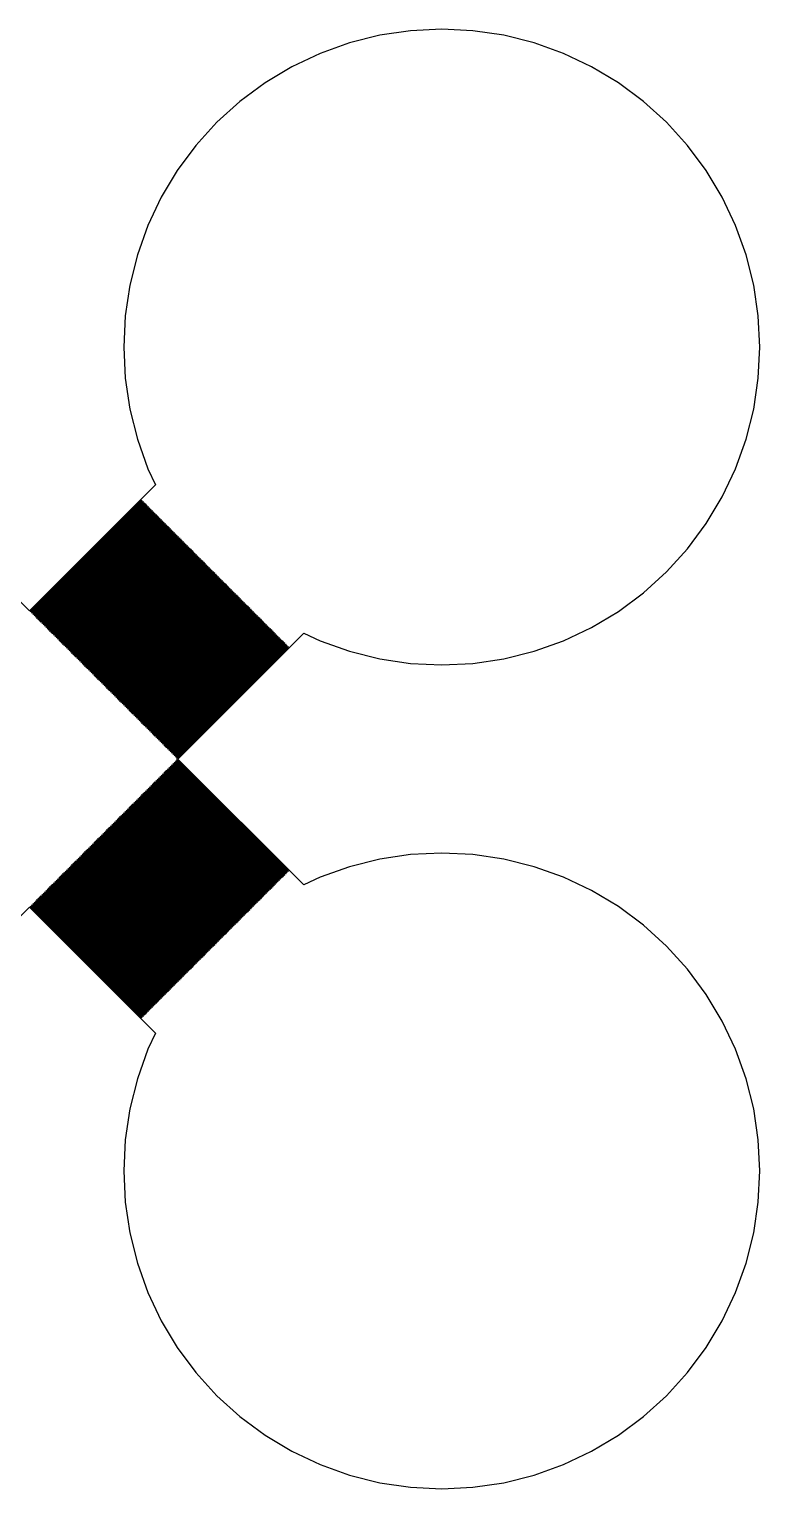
# Model space of a CAD drawing. Extents: x 1 to 107, y 1 to 71.
# Drawn here: x 27 to 34.97, y 37.03 to 52.97 of the extents above; entities that cross this region are included whole.
import ezdxf

# ---------------------------------------------------------------- set-up
doc = ezdxf.new("R2010")
doc.units = 0

msp = doc.modelspace()

# ---------------------------------------------------------------- linework, layer by layer
for p, q in [((31.1571, 52.9505), (30.8202, 52.9005)), ((31.4972, 52.9672), (31.1571, 52.9505)), ((31.8373, 52.9505), (31.4972, 52.9672)), ((32.1741, 52.9005), (31.8373, 52.9505)), ((30.4899, 52.8178), (30.1693, 52.703)), ((30.8202, 52.9005), (30.4899, 52.8178)), ((32.5045, 52.8178), (32.1741, 52.9005)), ((32.8251, 52.703), (32.5045, 52.8178)), ((30.1693, 52.703), (29.8615, 52.5574)), ((33.1329, 52.5574), (32.8251, 52.703)), ((29.8615, 52.5574), (29.5694, 52.3824)), ((33.425, 52.3824), (33.1329, 52.5574)), ((29.5694, 52.3824), (29.2959, 52.1795)), ((33.6985, 52.1795), (33.425, 52.3824)), ((29.2959, 52.1795), (29.0435, 51.9508)), ((33.9508, 51.9508), (33.6985, 52.1795)), ((29.0435, 51.9508), (28.8148, 51.6985)), ((34.1795, 51.6985), (33.9508, 51.9508)), ((28.8148, 51.6985), (28.612, 51.425)), ((34.3824, 51.425), (34.1795, 51.6985)), ((28.612, 51.425), (28.4369, 51.1329)), ((34.5574, 51.1329), (34.3824, 51.425)), ((28.4369, 51.1329), (28.2913, 50.8251)), ((34.703, 50.8251), (34.5574, 51.1329)), ((28.2913, 50.8251), (28.1766, 50.5045)), ((34.8178, 50.5045), (34.703, 50.8251)), ((28.1766, 50.5045), (28.0939, 50.1741)), ((34.9005, 50.1741), (34.8178, 50.5045)), ((28.0939, 50.1741), (28.0439, 49.8373)), ((34.9505, 49.8373), (34.9005, 50.1741)), ((28.0439, 49.8373), (28.0272, 49.4972)), ((34.9672, 49.4972), (34.9505, 49.8373)), ((28.0272, 49.4972), (28.0439, 49.1571)), ((34.9505, 49.1571), (34.9672, 49.4972)), ((28.0439, 49.1571), (28.0939, 48.8202)), ((34.9005, 48.8202), (34.9505, 49.1571)), ((28.0939, 48.8202), (28.1766, 48.4899)), ((34.8178, 48.4899), (34.9005, 48.8202)), ((28.1766, 48.4899), (28.2913, 48.1693)), ((34.703, 48.1693), (34.8178, 48.4899)), ((28.2913, 48.1693), (28.3744, 47.9937)), ((34.5574, 47.8615), (34.703, 48.1693)), ((27, 46.6192), (25.6256, 47.9937)), ((28.3744, 47.9937), (27, 46.6192)), ((27.0071, 46.6122), (28.2212, 47.8263)), ((28.2282, 47.8192), (27.0141, 46.6051)), ((27.0212, 46.598), (28.2353, 47.8121)), ((28.2424, 47.8051), (27.0283, 46.591)), ((28.2212, 47.8263), (28.2282, 47.8192)), ((28.2353, 47.8121), (28.2424, 47.8051)), ((34.3824, 47.5694), (34.5574, 47.8615)), ((27.0354, 46.5839), (28.2495, 47.798)), ((28.2565, 47.7909), (27.0424, 46.5768)), ((27.0495, 46.5698), (28.2636, 47.7839)), ((28.2707, 47.7768), (27.0566, 46.5627)), ((27.0636, 46.5556), (28.2777, 47.7697)), ((28.2848, 47.7626), (27.0707, 46.5486)), ((27.0778, 46.5415), (28.2919, 47.7556)), ((28.299, 47.7485), (27.0848, 46.5344)), ((27.0919, 46.5273), (28.306, 47.7414)), ((28.3131, 47.7344), (27.099, 46.5203)), ((27.106, 46.5132), (28.3202, 47.7273)), ((28.3272, 47.7202), (27.1131, 46.5061)), ((27.1202, 46.499), (28.3343, 47.7132)), ((28.3414, 47.7061), (27.1273, 46.492)), ((27.1343, 46.4849), (28.3484, 47.699)), ((28.3555, 47.6919), (27.1414, 46.4778)), ((27.1485, 46.4708), (28.3626, 47.6849)), ((28.3697, 47.6778), (27.1556, 46.4637)), ((27.1626, 46.4566), (28.3767, 47.6707)), ((28.3838, 47.6637), (27.1697, 46.4496)), ((27.1768, 46.4425), (28.3909, 47.6566)), ((28.3979, 47.6495), (27.1838, 46.4354)), ((28.2495, 47.798), (28.2565, 47.7909)), ((28.2636, 47.7839), (28.2707, 47.7768)), ((28.2777, 47.7697), (28.2848, 47.7626)), ((28.2919, 47.7556), (28.299, 47.7485)), ((28.306, 47.7414), (28.3131, 47.7344)), ((28.3202, 47.7273), (28.3272, 47.7202)), ((28.3343, 47.7132), (28.3414, 47.7061)), ((28.3484, 47.699), (28.3555, 47.6919)), ((28.3626, 47.6849), (28.3697, 47.6778)), ((28.3767, 47.6707), (28.3838, 47.6637)), ((28.3909, 47.6566), (28.3979, 47.6495)), ((27.1909, 46.4283), (28.405, 47.6425)), ((28.4121, 47.6354), (27.198, 46.4213)), ((27.205, 46.4142), (28.4192, 47.6283)), ((28.4262, 47.6212), (27.2121, 46.4071)), ((27.2192, 46.4001), (28.4333, 47.6142)), ((28.4404, 47.6071), (27.2263, 46.393)), ((27.2333, 46.3859), (28.4474, 47.6)), ((28.4545, 47.5929), (27.2404, 46.3788)), ((27.2475, 46.3718), (28.4616, 47.5859)), ((28.4687, 47.5788), (27.2545, 46.3647)), ((27.2616, 46.3576), (28.4757, 47.5717)), ((28.4828, 47.5647), (27.2687, 46.3506)), ((27.2758, 46.3435), (28.4899, 47.5576)), ((28.4969, 47.5505), (27.2828, 46.3364)), ((27.2899, 46.3293), (28.504, 47.5434)), ((28.5111, 47.5364), (27.297, 46.3223)), ((27.304, 46.3152), (28.5182, 47.5293)), ((28.5252, 47.5222), (27.3111, 46.3081)), ((27.3182, 46.3011), (28.5323, 47.5152)), ((28.5394, 47.5081), (27.3253, 46.294)), ((27.3323, 46.2869), (28.5464, 47.501)), ((28.5535, 47.494), (27.3394, 46.2798)), ((27.3465, 46.2728), (28.5606, 47.4869)), ((28.405, 47.6425), (28.4121, 47.6354)), ((28.4192, 47.6283), (28.4262, 47.6212)), ((28.4333, 47.6142), (28.4404, 47.6071)), ((28.4474, 47.6), (28.4545, 47.5929)), ((28.4616, 47.5859), (28.4687, 47.5788)), ((28.4757, 47.5717), (28.4828, 47.5647)), ((28.4899, 47.5576), (28.4969, 47.5505)), ((28.504, 47.5434), (28.5111, 47.5364)), ((28.5182, 47.5293), (28.5252, 47.5222)), ((28.5323, 47.5152), (28.5394, 47.5081)), ((28.5464, 47.501), (28.5535, 47.494)), ((28.5606, 47.4869), (28.5677, 47.4798)), ((34.1795, 47.2959), (34.3824, 47.5694)), ((28.5677, 47.4798), (27.3535, 46.2657)), ((27.3606, 46.2586), (28.5747, 47.4727)), ((28.5818, 47.4657), (27.3677, 46.2516)), ((27.3748, 46.2445), (28.5889, 47.4586)), ((28.5959, 47.4515), (27.3818, 46.2374)), ((27.3889, 46.2303), (28.603, 47.4444)), ((28.6101, 47.4374), (27.396, 46.2233)), ((27.403, 46.2162), (28.6171, 47.4303)), ((28.6242, 47.4232), (27.4101, 46.2091)), ((27.4172, 46.2021), (28.6313, 47.4162)), ((28.6384, 47.4091), (27.4243, 46.195)), ((27.4313, 46.1879), (28.6454, 47.402)), ((28.6525, 47.395), (27.4384, 46.1808)), ((27.4455, 46.1738), (28.6596, 47.3879)), ((28.6667, 47.3808), (27.4525, 46.1667)), ((27.4596, 46.1596), (28.6737, 47.3737)), ((28.6808, 47.3667), (27.4667, 46.1526)), ((27.4738, 46.1455), (28.6879, 47.3596)), ((28.6949, 47.3525), (27.4808, 46.1384)), ((27.4879, 46.1313), (28.702, 47.3455)), ((28.7091, 47.3384), (27.495, 46.1243)), ((27.502, 46.1172), (28.7161, 47.3313)), ((28.5747, 47.4727), (28.5818, 47.4657)), ((28.5889, 47.4586), (28.5959, 47.4515)), ((28.603, 47.4444), (28.6101, 47.4374)), ((28.6171, 47.4303), (28.6242, 47.4232)), ((28.6313, 47.4162), (28.6384, 47.4091)), ((28.6454, 47.402), (28.6525, 47.395)), ((28.6596, 47.3879), (28.6667, 47.3808)), ((28.6737, 47.3737), (28.6808, 47.3667)), ((28.6879, 47.3596), (28.6949, 47.3525)), ((28.702, 47.3455), (28.7091, 47.3384)), ((28.7161, 47.3313), (28.7232, 47.3242)), ((28.7232, 47.3242), (27.5091, 46.1101)), ((27.5162, 46.1031), (28.7303, 47.3172)), ((28.7374, 47.3101), (27.5232, 46.096)), ((27.5303, 46.0889), (28.7444, 47.303)), ((28.7515, 47.296), (27.5374, 46.0818)), ((27.5445, 46.0748), (28.7586, 47.2889)), ((28.7656, 47.2818), (27.5515, 46.0677)), ((27.5586, 46.0606), (28.7727, 47.2747)), ((28.7798, 47.2677), (27.5657, 46.0536)), ((27.5728, 46.0465), (28.7868, 47.2606)), ((28.7939, 47.2535), (27.5798, 46.0394)), ((27.5869, 46.0323), (28.801, 47.2465)), ((28.8081, 47.2394), (27.594, 46.0253)), ((27.601, 46.0182), (28.8151, 47.2323)), ((28.8222, 47.2253), (27.6081, 46.0111)), ((27.6152, 46.0041), (28.8293, 47.2182)), ((28.8363, 47.2111), (27.6222, 45.997)), ((27.6293, 45.9899), (28.8434, 47.204)), ((28.8505, 47.197), (27.6364, 45.9829)), ((27.6435, 45.9758), (28.8576, 47.1899)), ((28.8646, 47.1828), (27.6505, 45.9687)), ((27.6576, 45.9617), (28.8717, 47.1758)), ((28.8788, 47.1687), (27.6647, 45.9546)), ((28.7303, 47.3172), (28.7374, 47.3101)), ((28.7444, 47.303), (28.7515, 47.296)), ((28.7586, 47.2889), (28.7656, 47.2818)), ((28.7727, 47.2747), (28.7798, 47.2677)), ((28.7868, 47.2606), (28.7939, 47.2535)), ((28.801, 47.2465), (28.8081, 47.2394)), ((28.8151, 47.2323), (28.8222, 47.2253)), ((28.8293, 47.2182), (28.8363, 47.2111)), ((28.8434, 47.204), (28.8505, 47.197)), ((28.8576, 47.1899), (28.8646, 47.1828)), ((28.8717, 47.1758), (28.8788, 47.1687)), ((33.9508, 47.0435), (34.1795, 47.2959)), ((27.6717, 45.9475), (28.8858, 47.1616)), ((28.8929, 47.1545), (27.6788, 45.9404)), ((27.6859, 45.9333), (28.9, 47.1475)), ((28.9071, 47.1404), (27.6929, 45.9263)), ((27.7, 45.9192), (28.9141, 47.1333)), ((28.9212, 47.1263), (27.7071, 45.9121)), ((27.7142, 45.9051), (28.9283, 47.1192)), ((28.9353, 47.1121), (27.7212, 45.898)), ((27.7283, 45.8909), (28.9424, 47.105)), ((28.9495, 47.098), (27.7354, 45.8839)), ((27.7425, 45.8768), (28.9566, 47.0909)), ((28.9636, 47.0838), (27.7495, 45.8697)), ((27.7566, 45.8627), (28.9707, 47.0768)), ((28.9778, 47.0697), (27.7637, 45.8556)), ((27.7707, 45.8485), (28.9848, 47.0626)), ((28.9919, 47.0556), (27.7778, 45.8414)), ((27.7849, 45.8344), (28.999, 47.0485)), ((29.0061, 47.0414), (27.7919, 45.8273)), ((27.799, 45.8202), (29.0131, 47.0343)), ((29.0202, 47.0273), (27.8061, 45.8132)), ((27.8132, 45.8061), (29.0273, 47.0202)), ((29.0343, 47.0131), (27.8202, 45.799)), ((28.8858, 47.1616), (28.8929, 47.1545)), ((28.9, 47.1475), (28.9071, 47.1404)), ((28.9141, 47.1333), (28.9212, 47.1263)), ((28.9283, 47.1192), (28.9353, 47.1121)), ((28.9424, 47.105), (28.9495, 47.098)), ((28.9566, 47.0909), (28.9636, 47.0838)), ((28.9707, 47.0768), (28.9778, 47.0697)), ((28.9848, 47.0626), (28.9919, 47.0556)), ((28.999, 47.0485), (29.0061, 47.0414)), ((29.0131, 47.0343), (29.0202, 47.0273)), ((29.0273, 47.0202), (29.0343, 47.0131)), ((33.6985, 46.8148), (33.9508, 47.0435)), ((27.8273, 45.7919), (29.0414, 47.0061)), ((29.0485, 46.999), (27.8344, 45.7849)), ((27.8414, 45.7778), (29.0556, 46.9919)), ((29.0626, 46.9848), (27.8485, 45.7707)), ((27.8556, 45.7637), (29.0697, 46.9778)), ((29.0768, 46.9707), (27.8627, 45.7566)), ((27.8697, 45.7495), (29.0838, 46.9636)), ((29.0909, 46.9566), (27.8768, 45.7425)), ((27.8839, 45.7354), (29.098, 46.9495)), ((29.105, 46.9424), (27.8909, 45.7283)), ((27.898, 45.7212), (29.1121, 46.9353)), ((29.1192, 46.9283), (27.9051, 45.7142)), ((27.9121, 45.7071), (29.1263, 46.9212)), ((29.1333, 46.9141), (27.9192, 45.7)), ((27.9263, 45.6929), (29.1404, 46.9071)), ((29.1475, 46.9), (27.9333, 45.6859)), ((27.9404, 45.6788), (29.1545, 46.8929)), ((29.1616, 46.8858), (27.9475, 45.6717)), ((27.9546, 45.6647), (29.1687, 46.8788)), ((29.1758, 46.8717), (27.9617, 45.6576)), ((27.9687, 45.6505), (29.1828, 46.8646)), ((29.1899, 46.8576), (27.9758, 45.6435)), ((27.9829, 45.6364), (29.197, 46.8505)), ((29.0414, 47.0061), (29.0485, 46.999)), ((29.0556, 46.9919), (29.0626, 46.9848)), ((29.0697, 46.9778), (29.0768, 46.9707)), ((29.0838, 46.9636), (29.0909, 46.9566)), ((29.098, 46.9495), (29.105, 46.9424)), ((29.1121, 46.9353), (29.1192, 46.9283)), ((29.1263, 46.9212), (29.1333, 46.9141)), ((29.1404, 46.9071), (29.1475, 46.9)), ((29.1545, 46.8929), (29.1616, 46.8858)), ((29.1687, 46.8788), (29.1758, 46.8717)), ((29.1828, 46.8646), (29.1899, 46.8576)), ((29.197, 46.8505), (29.204, 46.8434)), ((29.204, 46.8434), (27.9899, 45.6293)), ((27.997, 45.6222), (29.2111, 46.8363)), ((29.2182, 46.8293), (28.0041, 45.6152)), ((28.0111, 45.6081), (29.2253, 46.8222)), ((29.2323, 46.8151), (28.0182, 45.601)), ((28.0253, 45.594), (29.2394, 46.8081)), ((29.2465, 46.801), (28.0323, 45.5869)), ((28.0394, 45.5798), (29.2535, 46.7939)), ((29.2606, 46.7868), (28.0465, 45.5728)), ((28.0536, 45.5657), (29.2677, 46.7798)), ((29.2747, 46.7727), (28.0606, 45.5586)), ((28.0677, 45.5515), (29.2818, 46.7656)), ((29.2889, 46.7586), (28.0748, 45.5445)), ((28.0818, 45.5374), (29.296, 46.7515)), ((29.303, 46.7444), (28.0889, 45.5303)), ((28.096, 45.5232), (29.3101, 46.7374)), ((29.3172, 46.7303), (28.1031, 45.5162)), ((28.1101, 45.5091), (29.3242, 46.7232)), ((29.3313, 46.7161), (28.1172, 45.502)), ((28.1243, 45.495), (29.3384, 46.7091)), ((29.3455, 46.702), (28.1313, 45.4879)), ((28.1384, 45.4808), (29.3525, 46.6949)), ((29.3596, 46.6879), (28.1455, 45.4738)), ((29.2111, 46.8363), (29.2182, 46.8293)), ((29.2253, 46.8222), (29.2323, 46.8151)), ((29.2394, 46.8081), (29.2465, 46.801)), ((29.2535, 46.7939), (29.2606, 46.7868)), ((29.2677, 46.7798), (29.2747, 46.7727)), ((29.2818, 46.7656), (29.2889, 46.7586)), ((29.296, 46.7515), (29.303, 46.7444)), ((29.3101, 46.7374), (29.3172, 46.7303)), ((29.3242, 46.7232), (29.3313, 46.7161)), ((29.3384, 46.7091), (29.3455, 46.702)), ((29.3525, 46.6949), (29.3596, 46.6879)), ((33.425, 46.612), (33.6985, 46.8148)), ((27.0141, 46.6051), (27.0071, 46.6122)), ((27.0283, 46.591), (27.0212, 46.598)), ((27.0424, 46.5768), (27.0354, 46.5839)), ((27.0566, 46.5627), (27.0495, 46.5698)), ((27.0707, 46.5486), (27.0636, 46.5556)), ((27.0848, 46.5344), (27.0778, 46.5415)), ((28.1526, 45.4667), (29.3667, 46.6808)), ((29.3737, 46.6737), (28.1596, 45.4596)), ((28.1667, 45.4525), (29.3808, 46.6667)), ((29.3879, 46.6596), (28.1738, 45.4455)), ((28.1808, 45.4384), (29.395, 46.6525)), ((29.402, 46.6454), (28.1879, 45.4313)), ((28.195, 45.4243), (29.4091, 46.6384)), ((29.4162, 46.6313), (28.2021, 45.4172)), ((28.2091, 45.4101), (29.4232, 46.6242)), ((29.4303, 46.6171), (28.2162, 45.403)), ((28.2233, 45.396), (29.4374, 46.6101)), ((29.4444, 46.603), (28.2303, 45.3889)), ((28.2374, 45.3818), (29.4515, 46.5959)), ((29.4586, 46.5889), (28.2445, 45.3748)), ((28.2516, 45.3677), (29.4657, 46.5818)), ((29.4727, 46.5747), (28.2586, 45.3606)), ((28.2657, 45.3535), (29.4798, 46.5677)), ((29.4869, 46.5606), (28.2728, 45.3465)), ((28.2798, 45.3394), (29.494, 46.5535)), ((29.501, 46.5464), (28.2869, 45.3323)), ((28.294, 45.3253), (29.5081, 46.5394)), ((29.5152, 46.5323), (28.3011, 45.3182)), ((29.3667, 46.6808), (29.3737, 46.6737)), ((29.3808, 46.6667), (29.3879, 46.6596)), ((29.395, 46.6525), (29.402, 46.6454)), ((29.4091, 46.6384), (29.4162, 46.6313)), ((29.4232, 46.6242), (29.4303, 46.6171)), ((29.4374, 46.6101), (29.4444, 46.603)), ((29.4515, 46.5959), (29.4586, 46.5889)), ((29.4657, 46.5818), (29.4727, 46.5747)), ((29.4798, 46.5677), (29.4869, 46.5606)), ((29.494, 46.5535), (29.501, 46.5464)), ((29.5081, 46.5394), (29.5152, 46.5323)), ((33.1329, 46.4369), (33.425, 46.612)), ((27.099, 46.5203), (27.0919, 46.5273)), ((27.1131, 46.5061), (27.106, 46.5132)), ((27.1273, 46.492), (27.1202, 46.499)), ((27.1414, 46.4778), (27.1343, 46.4849)), ((27.1556, 46.4637), (27.1485, 46.4708)), ((27.1697, 46.4496), (27.1626, 46.4566)), ((27.1838, 46.4354), (27.1768, 46.4425)), ((27.198, 46.4213), (27.1909, 46.4283)), ((27.2121, 46.4071), (27.205, 46.4142)), ((27.2263, 46.393), (27.2192, 46.4001)), ((27.2404, 46.3788), (27.2333, 46.3859)), ((27.2545, 46.3647), (27.2475, 46.3718)), ((28.3081, 45.3111), (29.5222, 46.5252)), ((29.5293, 46.5182), (28.3152, 45.304)), ((28.3223, 45.297), (29.5364, 46.5111)), ((29.5434, 46.504), (28.3293, 45.2899)), ((28.3364, 45.2828), (29.5505, 46.4969)), ((29.5576, 46.4899), (28.3435, 45.2758)), ((28.3506, 45.2687), (29.5647, 46.4828)), ((29.5717, 46.4757), (28.3576, 45.2616)), ((28.3647, 45.2545), (29.5788, 46.4687)), ((29.5859, 46.4616), (28.3718, 45.2475)), ((28.3788, 45.2404), (29.5929, 46.4545)), ((29.6, 46.4474), (28.3859, 45.2333)), ((28.393, 45.2263), (29.6071, 46.4404)), ((29.6142, 46.4333), (28.4001, 45.2192)), ((28.4071, 45.2121), (29.6212, 46.4262)), ((29.6283, 46.4192), (28.4142, 45.205)), ((28.4213, 45.198), (29.6354, 46.4121)), ((29.6425, 46.405), (28.4283, 45.1909)), ((28.4354, 45.1838), (29.6495, 46.3979)), ((29.6566, 46.3909), (28.4425, 45.1768)), ((28.4496, 45.1697), (29.6637, 46.3838)), ((29.6707, 46.3767), (28.4566, 45.1626)), ((28.4637, 45.1556), (29.6778, 46.3697)), ((28.6192, 45), (29.9937, 46.3744)), ((29.5222, 46.5252), (29.5293, 46.5182)), ((29.5364, 46.5111), (29.5434, 46.504)), ((29.5505, 46.4969), (29.5576, 46.4899)), ((29.5647, 46.4828), (29.5717, 46.4757)), ((29.5788, 46.4687), (29.5859, 46.4616)), ((29.5929, 46.4545), (29.6, 46.4474)), ((29.6071, 46.4404), (29.6142, 46.4333)), ((29.6212, 46.4262), (29.6283, 46.4192)), ((29.6354, 46.4121), (29.6425, 46.405)), ((29.6495, 46.3979), (29.6566, 46.3909)), ((29.6637, 46.3838), (29.6707, 46.3767)), ((29.6778, 46.3697), (29.6849, 46.3626)), ((29.9937, 46.3744), (30.1693, 46.2913)), ((32.8251, 46.2913), (33.1329, 46.4369)), ((27.2687, 46.3506), (27.2616, 46.3576)), ((27.2828, 46.3364), (27.2758, 46.3435)), ((27.297, 46.3223), (27.2899, 46.3293)), ((27.3111, 46.3081), (27.304, 46.3152)), ((27.3253, 46.294), (27.3182, 46.3011)), ((27.3394, 46.2798), (27.3323, 46.2869)), ((27.3535, 46.2657), (27.3465, 46.2728)), ((27.3677, 46.2516), (27.3606, 46.2586)), ((27.3818, 46.2374), (27.3748, 46.2445)), ((27.396, 46.2233), (27.3889, 46.2303)), ((27.4101, 46.2091), (27.403, 46.2162)), ((29.6849, 46.3626), (28.4708, 45.1485)), ((28.4778, 45.1414), (29.6919, 46.3555)), ((29.699, 46.3484), (28.4849, 45.1343)), ((28.492, 45.1273), (29.7061, 46.3414)), ((29.7132, 46.3343), (28.499, 45.1202)), ((28.5061, 45.1131), (29.7202, 46.3272)), ((29.7273, 46.3202), (28.5132, 45.106)), ((28.5203, 45.099), (29.7344, 46.3131)), ((29.7414, 46.306), (28.5273, 45.0919)), ((28.5344, 45.0848), (29.7485, 46.299)), ((29.7556, 46.2919), (28.5415, 45.0778)), ((28.5486, 45.0707), (29.7626, 46.2848)), ((29.7697, 46.2777), (28.5556, 45.0636)), ((28.5627, 45.0566), (29.7768, 46.2707)), ((29.7839, 46.2636), (28.5698, 45.0495)), ((28.5768, 45.0424), (29.7909, 46.2565)), ((29.798, 46.2495), (28.5839, 45.0354)), ((28.591, 45.0283), (29.8051, 46.2424)), ((29.8121, 46.2353), (28.598, 45.0212)), ((28.6051, 45.0141), (29.8192, 46.2282)), ((29.8263, 46.2212), (28.6122, 45.0071)), ((29.6919, 46.3555), (29.699, 46.3484)), ((29.7061, 46.3414), (29.7132, 46.3343)), ((29.7202, 46.3272), (29.7273, 46.3202)), ((29.7344, 46.3131), (29.7414, 46.306)), ((29.7485, 46.299), (29.7556, 46.2919)), ((29.7626, 46.2848), (29.7697, 46.2777)), ((29.7768, 46.2707), (29.7839, 46.2636)), ((29.7909, 46.2565), (29.798, 46.2495)), ((29.8051, 46.2424), (29.8121, 46.2353)), ((29.8192, 46.2282), (29.8263, 46.2212)), ((30.1693, 46.2913), (30.4899, 46.1766)), ((32.5045, 46.1766), (32.8251, 46.2913)), ((27.4243, 46.195), (27.4172, 46.2021)), ((27.4384, 46.1808), (27.4313, 46.1879)), ((27.4525, 46.1667), (27.4455, 46.1738)), ((27.4667, 46.1526), (27.4596, 46.1596)), ((27.4808, 46.1384), (27.4738, 46.1455)), ((27.495, 46.1243), (27.4879, 46.1313)), ((27.5091, 46.1101), (27.502, 46.1172)), ((27.5232, 46.096), (27.5162, 46.1031)), ((27.5374, 46.0818), (27.5303, 46.0889)), ((27.5515, 46.0677), (27.5445, 46.0748)), ((27.5657, 46.0536), (27.5586, 46.0606)), ((30.4899, 46.1766), (30.8202, 46.0939)), ((30.8202, 46.0939), (31.1571, 46.0439)), ((31.8373, 46.0439), (32.1741, 46.0939)), ((32.1741, 46.0939), (32.5045, 46.1766)), ((27.5798, 46.0394), (27.5728, 46.0465)), ((27.594, 46.0253), (27.5869, 46.0323)), ((27.6081, 46.0111), (27.601, 46.0182)), ((27.6222, 45.997), (27.6152, 46.0041)), ((27.6364, 45.9829), (27.6293, 45.9899)), ((27.6505, 45.9687), (27.6435, 45.9758)), ((27.6647, 45.9546), (27.6576, 45.9617)), ((27.6788, 45.9404), (27.6717, 45.9475)), ((27.6929, 45.9263), (27.6859, 45.9333)), ((27.7071, 45.9121), (27.7, 45.9192)), ((27.7212, 45.898), (27.7142, 45.9051)), ((31.1571, 46.0439), (31.4972, 46.0272)), ((31.4972, 46.0272), (31.8373, 46.0439)), ((27.7354, 45.8839), (27.7283, 45.8909)), ((27.7495, 45.8697), (27.7425, 45.8768)), ((27.7637, 45.8556), (27.7566, 45.8627)), ((27.7778, 45.8414), (27.7707, 45.8485)), ((27.7919, 45.8273), (27.7849, 45.8344)), ((27.8061, 45.8132), (27.799, 45.8202)), ((27.8202, 45.799), (27.8132, 45.8061)), ((27.8344, 45.7849), (27.8273, 45.7919)), ((27.8485, 45.7707), (27.8414, 45.7778)), ((27.8627, 45.7566), (27.8556, 45.7637)), ((27.8768, 45.7425), (27.8697, 45.7495)), ((27.8909, 45.7283), (27.8839, 45.7354)), ((27.9051, 45.7142), (27.898, 45.7212)), ((27.9192, 45.7), (27.9121, 45.7071)), ((27.9333, 45.6859), (27.9263, 45.6929)), ((27.9475, 45.6717), (27.9404, 45.6788)), ((27.9617, 45.6576), (27.9546, 45.6647)), ((27.9758, 45.6435), (27.9687, 45.6505)), ((27.9899, 45.6293), (27.9829, 45.6364)), ((28.0041, 45.6152), (27.997, 45.6222)), ((28.0182, 45.601), (28.0111, 45.6081)), ((28.0323, 45.5869), (28.0253, 45.594)), ((28.0465, 45.5728), (28.0394, 45.5798)), ((28.0606, 45.5586), (28.0536, 45.5657)), ((28.0748, 45.5445), (28.0677, 45.5515)), ((28.0889, 45.5303), (28.0818, 45.5374)), ((28.1031, 45.5162), (28.096, 45.5232)), ((28.1172, 45.502), (28.1101, 45.5091)), ((28.1313, 45.4879), (28.1243, 45.495)), ((28.1455, 45.4738), (28.1384, 45.4808)), ((28.1596, 45.4596), (28.1526, 45.4667)), ((28.1738, 45.4455), (28.1667, 45.4525)), ((28.1879, 45.4313), (28.1808, 45.4384)), ((28.2021, 45.4172), (28.195, 45.4243)), ((28.2162, 45.403), (28.2091, 45.4101)), ((28.2303, 45.3889), (28.2233, 45.396)), ((28.2445, 45.3748), (28.2374, 45.3818)), ((28.2586, 45.3606), (28.2516, 45.3677)), ((28.2728, 45.3465), (28.2657, 45.3535)), ((28.2869, 45.3323), (28.2798, 45.3394)), ((28.3011, 45.3182), (28.294, 45.3253)), ((28.3152, 45.304), (28.3081, 45.3111)), ((28.3293, 45.2899), (28.3223, 45.297)), ((28.3435, 45.2758), (28.3364, 45.2828)), ((28.3576, 45.2616), (28.3506, 45.2687)), ((28.3718, 45.2475), (28.3647, 45.2545)), ((28.3859, 45.2333), (28.3788, 45.2404)), ((28.4001, 45.2192), (28.393, 45.2263)), ((28.4142, 45.205), (28.4071, 45.2121)), ((28.4283, 45.1909), (28.4213, 45.198)), ((28.4425, 45.1768), (28.4354, 45.1838)), ((28.4566, 45.1626), (28.4496, 45.1697)), ((28.4708, 45.1485), (28.4637, 45.1556)), ((28.4849, 45.1343), (28.4778, 45.1414)), ((28.499, 45.1202), (28.492, 45.1273)), ((28.5132, 45.106), (28.5061, 45.1131)), ((28.5273, 45.0919), (28.5203, 45.099)), ((28.5415, 45.0778), (28.5344, 45.0848)), ((28.5556, 45.0636), (28.5486, 45.0707)), ((28.5486, 44.9293), (28.5556, 44.9364)), ((28.5556, 44.9364), (29.7697, 43.7222)), ((28.5698, 45.0495), (28.5627, 45.0566)), ((28.5627, 44.9434), (28.5698, 44.9505)), ((29.7768, 43.7293), (28.5627, 44.9434)), ((28.5698, 44.9505), (29.7839, 43.7364)), ((28.5839, 45.0354), (28.5768, 45.0424)), ((28.5768, 44.9576), (28.5839, 44.9646)), ((29.7909, 43.7435), (28.5768, 44.9576)), ((28.5839, 44.9646), (29.798, 43.7505)), ((28.598, 45.0212), (28.591, 45.0283)), ((28.591, 44.9717), (28.598, 44.9788)), ((29.8051, 43.7576), (28.591, 44.9717)), ((28.598, 44.9788), (29.8121, 43.7647)), ((28.6122, 45.0071), (28.6051, 45.0141)), ((28.6051, 44.9859), (28.6122, 44.9929)), ((29.8192, 43.7717), (28.6051, 44.9859)), ((28.6122, 44.9929), (29.8263, 43.7788)), ((29.9937, 43.6256), (28.6192, 45)), ((28.393, 44.7737), (28.4001, 44.7808)), ((28.4001, 44.7808), (29.6142, 43.5667)), ((28.4071, 44.7879), (28.4142, 44.7949)), ((29.6212, 43.5737), (28.4071, 44.7879)), ((28.4142, 44.7949), (29.6283, 43.5808)), ((28.4213, 44.802), (28.4283, 44.8091)), ((29.6354, 43.5879), (28.4213, 44.802)), ((28.4283, 44.8091), (29.6425, 43.595)), ((28.4354, 44.8161), (28.4425, 44.8232)), ((29.6495, 43.602), (28.4354, 44.8161)), ((28.4425, 44.8232), (29.6566, 43.6091)), ((28.4496, 44.8303), (28.4566, 44.8374)), ((29.6637, 43.6162), (28.4496, 44.8303)), ((28.4566, 44.8374), (29.6707, 43.6232)), ((28.4637, 44.8444), (28.4708, 44.8515)), ((29.6778, 43.6303), (28.4637, 44.8444)), ((28.4708, 44.8515), (29.6849, 43.6374)), ((28.4778, 44.8586), (28.4849, 44.8656)), ((29.6919, 43.6445), (28.4778, 44.8586)), ((28.4849, 44.8656), (29.699, 43.6515)), ((28.492, 44.8727), (28.499, 44.8798)), ((29.7061, 43.6586), (28.492, 44.8727)), ((28.499, 44.8798), (29.7132, 43.6657)), ((28.5061, 44.8869), (28.5132, 44.8939)), ((29.7202, 43.6727), (28.5061, 44.8869)), ((28.5132, 44.8939), (29.7273, 43.6798)), ((28.5203, 44.901), (28.5273, 44.9081)), ((29.7344, 43.6869), (28.5203, 44.901)), ((28.5273, 44.9081), (29.7414, 43.694)), ((28.5344, 44.9151), (28.5415, 44.9222)), ((29.7485, 43.701), (28.5344, 44.9151)), ((28.5415, 44.9222), (29.7556, 43.7081)), ((29.7626, 43.7152), (28.5486, 44.9293)), ((28.2374, 44.6182), (28.2445, 44.6252)), ((29.4515, 43.4041), (28.2374, 44.6182)), ((28.2445, 44.6252), (29.4586, 43.4111)), ((28.2516, 44.6323), (28.2586, 44.6394)), ((29.4657, 43.4182), (28.2516, 44.6323)), ((28.2586, 44.6394), (29.4727, 43.4253)), ((28.2657, 44.6464), (28.2728, 44.6535)), ((29.4798, 43.4323), (28.2657, 44.6464)), ((28.2728, 44.6535), (29.4869, 43.4394)), ((28.2798, 44.6606), (28.2869, 44.6676)), ((29.494, 43.4465), (28.2798, 44.6606)), ((28.2869, 44.6676), (29.501, 43.4535)), ((28.294, 44.6747), (28.3011, 44.6818)), ((29.5081, 43.4606), (28.294, 44.6747)), ((28.3011, 44.6818), (29.5152, 43.4677)), ((28.3081, 44.6889), (28.3152, 44.6959)), ((29.5222, 43.4747), (28.3081, 44.6889)), ((28.3152, 44.6959), (29.5293, 43.4818)), ((28.3223, 44.703), (28.3293, 44.7101)), ((29.5364, 43.4889), (28.3223, 44.703)), ((28.3293, 44.7101), (29.5434, 43.496)), ((28.3364, 44.7171), (28.3435, 44.7242)), ((29.5505, 43.5031), (28.3364, 44.7171)), ((28.3435, 44.7242), (29.5576, 43.5101)), ((28.3506, 44.7313), (28.3576, 44.7384)), ((29.5647, 43.5172), (28.3506, 44.7313)), ((28.3576, 44.7384), (29.5717, 43.5243)), ((28.3647, 44.7454), (28.3718, 44.7525)), ((29.5788, 43.5313), (28.3647, 44.7454)), ((28.3718, 44.7525), (29.5859, 43.5384)), ((28.3788, 44.7596), (28.3859, 44.7666)), ((29.5929, 43.5455), (28.3788, 44.7596)), ((28.3859, 44.7666), (29.6, 43.5525)), ((29.6071, 43.5596), (28.393, 44.7737)), ((28.0818, 44.4626), (28.0889, 44.4697)), ((29.296, 43.2485), (28.0818, 44.4626)), ((28.0889, 44.4697), (29.303, 43.2556)), ((28.096, 44.4767), (28.1031, 44.4838)), ((29.3101, 43.2626), (28.096, 44.4767)), ((28.1031, 44.4838), (29.3172, 43.2697)), ((28.1101, 44.4909), (28.1172, 44.498)), ((29.3242, 43.2768), (28.1101, 44.4909)), ((28.1172, 44.498), (29.3313, 43.2838)), ((28.1243, 44.505), (28.1313, 44.5121)), ((29.3384, 43.2909), (28.1243, 44.505)), ((28.1313, 44.5121), (29.3455, 43.298)), ((28.1384, 44.5192), (28.1455, 44.5262)), ((29.3525, 43.3051), (28.1384, 44.5192)), ((28.1455, 44.5262), (29.3596, 43.3121)), ((28.1526, 44.5333), (28.1596, 44.5404)), ((29.3667, 43.3192), (28.1526, 44.5333)), ((28.1596, 44.5404), (29.3737, 43.3263)), ((28.1667, 44.5474), (28.1738, 44.5545)), ((29.3808, 43.3333), (28.1667, 44.5474)), ((28.1738, 44.5545), (29.3879, 43.3404)), ((28.1808, 44.5616), (28.1879, 44.5686)), ((29.395, 43.3475), (28.1808, 44.5616)), ((28.1879, 44.5686), (29.402, 43.3546)), ((28.195, 44.5757), (28.2021, 44.5828)), ((29.4091, 43.3616), (28.195, 44.5757)), ((28.2021, 44.5828), (29.4162, 43.3687)), ((28.2091, 44.5899), (28.2162, 44.597)), ((29.4232, 43.3758), (28.2091, 44.5899)), ((28.2162, 44.597), (29.4303, 43.3828)), ((28.2233, 44.604), (28.2303, 44.6111)), ((29.4374, 43.3899), (28.2233, 44.604)), ((28.2303, 44.6111), (29.4444, 43.397)), ((27.9121, 44.2929), (27.9192, 44.3)), ((27.9192, 44.3), (29.1333, 43.0859)), ((27.9263, 44.307), (27.9333, 44.3141)), ((29.1404, 43.0929), (27.9263, 44.307)), ((27.9333, 44.3141), (29.1475, 43.1)), ((27.9404, 44.3212), (27.9475, 44.3282)), ((29.1545, 43.1071), (27.9404, 44.3212)), ((27.9475, 44.3282), (29.1616, 43.1141)), ((27.9546, 44.3353), (27.9617, 44.3424)), ((29.1687, 43.1212), (27.9546, 44.3353)), ((27.9617, 44.3424), (29.1758, 43.1283)), ((27.9687, 44.3495), (27.9758, 44.3565)), ((29.1828, 43.1353), (27.9687, 44.3495)), ((27.9758, 44.3565), (29.1899, 43.1424)), ((27.9829, 44.3636), (27.9899, 44.3707)), ((29.197, 43.1495), (27.9829, 44.3636)), ((27.9899, 44.3707), (29.204, 43.1566)), ((27.997, 44.3777), (28.0041, 44.3848)), ((29.2111, 43.1636), (27.997, 44.3777)), ((28.0041, 44.3848), (29.2182, 43.1707)), ((28.0111, 44.3919), (28.0182, 44.399)), ((29.2253, 43.1778), (28.0111, 44.3919)), ((28.0182, 44.399), (29.2323, 43.1848)), ((28.0253, 44.406), (28.0323, 44.4131)), ((29.2394, 43.1919), (28.0253, 44.406)), ((28.0323, 44.4131), (29.2465, 43.199)), ((28.0394, 44.4202), (28.0465, 44.4272)), ((29.2535, 43.2061), (28.0394, 44.4202)), ((28.0465, 44.4272), (29.2606, 43.2131)), ((28.0536, 44.4343), (28.0606, 44.4414)), ((29.2677, 43.2202), (28.0536, 44.4343)), ((28.0606, 44.4414), (29.2747, 43.2273)), ((28.0677, 44.4485), (28.0748, 44.4555)), ((29.2818, 43.2343), (28.0677, 44.4485)), ((28.0748, 44.4555), (29.2889, 43.2414)), ((27.7566, 44.1373), (27.7637, 44.1444)), ((27.7637, 44.1444), (28.9778, 42.9303)), ((27.7707, 44.1515), (27.7778, 44.1585)), ((28.9848, 42.9374), (27.7707, 44.1515)), ((27.7778, 44.1585), (28.9919, 42.9444)), ((27.7849, 44.1656), (27.7919, 44.1727)), ((28.999, 42.9515), (27.7849, 44.1656)), ((27.7919, 44.1727), (29.0061, 42.9586)), ((27.799, 44.1798), (27.8061, 44.1868)), ((29.0131, 42.9657), (27.799, 44.1798)), ((27.8061, 44.1868), (29.0202, 42.9727)), ((27.8132, 44.1939), (27.8202, 44.201)), ((29.0273, 42.9798), (27.8132, 44.1939)), ((27.8202, 44.201), (29.0343, 42.9869)), ((27.8273, 44.208), (27.8344, 44.2151)), ((29.0414, 42.9939), (27.8273, 44.208)), ((27.8344, 44.2151), (29.0485, 43.001)), ((27.8414, 44.2222), (27.8485, 44.2292)), ((29.0556, 43.0081), (27.8414, 44.2222)), ((27.8485, 44.2292), (29.0626, 43.0151)), ((27.8556, 44.2363), (27.8627, 44.2434)), ((29.0697, 43.0222), (27.8556, 44.2363)), ((27.8627, 44.2434), (29.0768, 43.0293)), ((27.8697, 44.2505), (27.8768, 44.2575)), ((29.0838, 43.0363), (27.8697, 44.2505)), ((27.8768, 44.2575), (29.0909, 43.0434)), ((27.8839, 44.2646), (27.8909, 44.2717)), ((29.098, 43.0505), (27.8839, 44.2646)), ((27.8909, 44.2717), (29.105, 43.0576)), ((27.898, 44.2787), (27.9051, 44.2858)), ((29.1121, 43.0646), (27.898, 44.2787)), ((27.9051, 44.2858), (29.1192, 43.0717)), ((29.1263, 43.0788), (27.9121, 44.2929)), ((27.601, 43.9818), (27.6081, 43.9888)), ((28.8151, 42.7677), (27.601, 43.9818)), ((27.6081, 43.9888), (28.8222, 42.7747)), ((27.6152, 43.9959), (27.6222, 44.003)), ((28.8293, 42.7818), (27.6152, 43.9959)), ((27.6222, 44.003), (28.8363, 42.7889)), ((27.6293, 44.0101), (27.6364, 44.0171)), ((28.8434, 42.7959), (27.6293, 44.0101)), ((27.6364, 44.0171), (28.8505, 42.803)), ((27.6435, 44.0242), (27.6505, 44.0313)), ((28.8576, 42.8101), (27.6435, 44.0242)), ((27.6505, 44.0313), (28.8646, 42.8172)), ((27.6576, 44.0383), (27.6647, 44.0454)), ((28.8717, 42.8242), (27.6576, 44.0383)), ((27.6647, 44.0454), (28.8788, 42.8313)), ((27.6717, 44.0525), (27.6788, 44.0596)), ((28.8858, 42.8384), (27.6717, 44.0525)), ((27.6788, 44.0596), (28.8929, 42.8454)), ((27.6859, 44.0666), (27.6929, 44.0737)), ((28.9, 42.8525), (27.6859, 44.0666)), ((27.6929, 44.0737), (28.9071, 42.8596)), ((27.7, 44.0808), (27.7071, 44.0878)), ((28.9141, 42.8667), (27.7, 44.0808)), ((27.7071, 44.0878), (28.9212, 42.8737)), ((27.7142, 44.0949), (27.7212, 44.102)), ((28.9283, 42.8808), (27.7142, 44.0949)), ((27.7212, 44.102), (28.9353, 42.8879)), ((27.7283, 44.1091), (27.7354, 44.1161)), ((28.9424, 42.8949), (27.7283, 44.1091)), ((27.7354, 44.1161), (28.9495, 42.902)), ((27.7425, 44.1232), (27.7495, 44.1303)), ((28.9566, 42.9091), (27.7425, 44.1232)), ((27.7495, 44.1303), (28.9636, 42.9162)), ((28.9707, 42.9232), (27.7566, 44.1373)), ((27.4455, 43.8262), (27.4525, 43.8333)), ((28.6596, 42.6121), (27.4455, 43.8262)), ((27.4525, 43.8333), (28.6667, 42.6192)), ((27.4596, 43.8403), (27.4667, 43.8474)), ((28.6737, 42.6262), (27.4596, 43.8403)), ((27.4667, 43.8474), (28.6808, 42.6333)), ((27.4738, 43.8545), (27.4808, 43.8616)), ((28.6879, 42.6404), (27.4738, 43.8545)), ((27.4808, 43.8616), (28.6949, 42.6474)), ((27.4879, 43.8686), (27.495, 43.8757)), ((28.702, 42.6545), (27.4879, 43.8686)), ((27.495, 43.8757), (28.7091, 42.6616)), ((27.502, 43.8828), (27.5091, 43.8898)), ((28.7161, 42.6687), (27.502, 43.8828)), ((27.5091, 43.8898), (28.7232, 42.6757)), ((27.5162, 43.8969), (27.5232, 43.904)), ((28.7303, 42.6828), (27.5162, 43.8969)), ((27.5232, 43.904), (28.7374, 42.6899)), ((27.5303, 43.9111), (27.5374, 43.9181)), ((28.7444, 42.697), (27.5303, 43.9111)), ((27.5374, 43.9181), (28.7515, 42.704)), ((27.5445, 43.9252), (27.5515, 43.9323)), ((28.7586, 42.7111), (27.5445, 43.9252)), ((27.5515, 43.9323), (28.7656, 42.7182)), ((27.5586, 43.9393), (27.5657, 43.9464)), ((28.7727, 42.7252), (27.5586, 43.9393)), ((27.5657, 43.9464), (28.7798, 42.7323)), ((27.5728, 43.9535), (27.5798, 43.9606)), ((28.7868, 42.7394), (27.5728, 43.9535)), ((27.5798, 43.9606), (28.7939, 42.7464)), ((27.5869, 43.9676), (27.594, 43.9747)), ((28.801, 42.7535), (27.5869, 43.9676)), ((27.594, 43.9747), (28.8081, 42.7606)), ((30.4899, 43.8234), (30.1693, 43.7087)), ((30.8202, 43.9061), (30.4899, 43.8234)), ((31.1571, 43.9561), (30.8202, 43.9061)), ((31.4972, 43.9728), (31.1571, 43.9561)), ((31.8373, 43.9561), (31.4972, 43.9728)), ((32.1741, 43.9061), (31.8373, 43.9561)), ((32.5045, 43.8234), (32.1741, 43.9061)), ((32.8251, 43.7087), (32.5045, 43.8234)), ((27.2758, 43.6565), (27.2828, 43.6636)), ((27.2828, 43.6636), (28.4969, 42.4495)), ((27.2899, 43.6707), (27.297, 43.6777)), ((28.504, 42.4565), (27.2899, 43.6707)), ((27.297, 43.6777), (28.5111, 42.4636)), ((27.304, 43.6848), (27.3111, 43.6919)), ((28.5182, 42.4707), (27.304, 43.6848)), ((27.3111, 43.6919), (28.5252, 42.4778)), ((27.3182, 43.6989), (27.3253, 43.706)), ((28.5323, 42.4848), (27.3182, 43.6989)), ((27.3253, 43.706), (28.5394, 42.4919)), ((27.3323, 43.7131), (27.3394, 43.7201)), ((28.5464, 42.499), (27.3323, 43.7131)), ((27.3394, 43.7201), (28.5535, 42.506)), ((27.3465, 43.7272), (27.3535, 43.7343)), ((28.5606, 42.5131), (27.3465, 43.7272)), ((27.3535, 43.7343), (28.5677, 42.5202)), ((27.3606, 43.7413), (27.3677, 43.7484)), ((28.5747, 42.5272), (27.3606, 43.7413)), ((27.3677, 43.7484), (28.5818, 42.5343)), ((27.3748, 43.7555), (27.3818, 43.7626)), ((28.5889, 42.5414), (27.3748, 43.7555)), ((27.3818, 43.7626), (28.5959, 42.5485)), ((27.3889, 43.7696), (27.396, 43.7767)), ((28.603, 42.5555), (27.3889, 43.7696)), ((27.396, 43.7767), (28.6101, 42.5626)), ((27.403, 43.7838), (27.4101, 43.7909)), ((28.6171, 42.5697), (27.403, 43.7838)), ((27.4101, 43.7909), (28.6242, 42.5768)), ((27.4172, 43.7979), (27.4243, 43.805)), ((28.6313, 42.5838), (27.4172, 43.7979)), ((27.4243, 43.805), (28.6384, 42.5909)), ((27.4313, 43.8121), (27.4384, 43.8191)), ((28.6454, 42.598), (27.4313, 43.8121)), ((27.4384, 43.8191), (28.6525, 42.605)), ((29.7132, 43.6657), (29.7061, 43.6586)), ((29.7273, 43.6798), (29.7202, 43.6727)), ((29.7414, 43.694), (29.7344, 43.6869)), ((29.7556, 43.7081), (29.7485, 43.701)), ((29.7697, 43.7222), (29.7626, 43.7152)), ((29.7839, 43.7364), (29.7768, 43.7293)), ((29.798, 43.7505), (29.7909, 43.7435)), ((29.8121, 43.7647), (29.8051, 43.7576)), ((29.8263, 43.7788), (29.8192, 43.7717)), ((30.1693, 43.7087), (29.9937, 43.6256)), ((33.1329, 43.563), (32.8251, 43.7087)), ((27.1202, 43.5009), (27.1273, 43.508)), ((27.1273, 43.508), (28.3414, 42.2939)), ((27.1343, 43.5151), (27.1414, 43.5222)), ((28.3484, 42.301), (27.1343, 43.5151)), ((27.1414, 43.5222), (28.3555, 42.308)), ((27.1485, 43.5292), (27.1556, 43.5363)), ((28.3626, 42.3151), (27.1485, 43.5292)), ((27.1556, 43.5363), (28.3697, 42.3222)), ((27.1626, 43.5434), (27.1697, 43.5504)), ((28.3767, 42.3293), (27.1626, 43.5434)), ((27.1697, 43.5504), (28.3838, 42.3363)), ((27.1768, 43.5575), (27.1838, 43.5646)), ((28.3909, 42.3434), (27.1768, 43.5575)), ((27.1838, 43.5646), (28.3979, 42.3505)), ((27.1909, 43.5716), (27.198, 43.5787)), ((28.405, 42.3575), (27.1909, 43.5716)), ((27.198, 43.5787), (28.4121, 42.3646)), ((27.205, 43.5858), (27.2121, 43.5929)), ((28.4192, 42.3717), (27.205, 43.5858)), ((27.2121, 43.5929), (28.4262, 42.3788)), ((27.2192, 43.5999), (27.2263, 43.607)), ((28.4333, 42.3858), (27.2192, 43.5999)), ((27.2263, 43.607), (28.4404, 42.3929)), ((27.2333, 43.6141), (27.2404, 43.6211)), ((28.4474, 42.4), (27.2333, 43.6141)), ((27.2404, 43.6211), (28.4545, 42.407)), ((27.2475, 43.6282), (27.2545, 43.6353)), ((28.4616, 42.4141), (27.2475, 43.6282)), ((27.2545, 43.6353), (28.4687, 42.4212)), ((27.2616, 43.6424), (27.2687, 43.6494)), ((28.4757, 42.4283), (27.2616, 43.6424)), ((27.2687, 43.6494), (28.4828, 42.4353)), ((28.4899, 42.4424), (27.2758, 43.6565)), ((29.5576, 43.5101), (29.5505, 43.5031)), ((29.5717, 43.5243), (29.5647, 43.5172)), ((29.5859, 43.5384), (29.5788, 43.5313)), ((29.6, 43.5525), (29.5929, 43.5455)), ((29.6142, 43.5667), (29.6071, 43.5596)), ((29.6283, 43.5808), (29.6212, 43.5737)), ((29.6425, 43.595), (29.6354, 43.5879)), ((29.6566, 43.6091), (29.6495, 43.602)), ((29.6707, 43.6232), (29.6637, 43.6162)), ((29.6849, 43.6374), (29.6778, 43.6303)), ((29.699, 43.6515), (29.6919, 43.6445)), ((33.425, 43.388), (33.1329, 43.563)), ((25.6256, 42.0063), (27, 43.3807)), ((27, 43.3807), (28.3744, 42.0063)), ((27.0071, 43.3878), (27.0141, 43.3949)), ((28.2212, 42.1737), (27.0071, 43.3878)), ((27.0141, 43.3949), (28.2282, 42.1808)), ((27.0212, 43.4019), (27.0283, 43.409)), ((28.2353, 42.1878), (27.0212, 43.4019)), ((27.0283, 43.409), (28.2424, 42.1949)), ((27.0354, 43.4161), (27.0424, 43.4232)), ((28.2495, 42.202), (27.0354, 43.4161)), ((27.0424, 43.4232), (28.2565, 42.209)), ((27.0495, 43.4302), (27.0566, 43.4373)), ((28.2636, 42.2161), (27.0495, 43.4302)), ((27.0566, 43.4373), (28.2707, 42.2232)), ((27.0636, 43.4444), (27.0707, 43.4514)), ((28.2777, 42.2303), (27.0636, 43.4444)), ((27.0707, 43.4514), (28.2848, 42.2373)), ((27.0778, 43.4585), (27.0848, 43.4656)), ((28.2919, 42.2444), (27.0778, 43.4585)), ((27.0848, 43.4656), (28.299, 42.2515)), ((27.0919, 43.4727), (27.099, 43.4797)), ((28.306, 42.2585), (27.0919, 43.4727)), ((27.099, 43.4797), (28.3131, 42.2656)), ((27.106, 43.4868), (27.1131, 43.4939)), ((28.3202, 42.2727), (27.106, 43.4868)), ((27.1131, 43.4939), (28.3272, 42.2798)), ((28.3343, 42.2868), (27.1202, 43.5009)), ((29.402, 43.3546), (29.395, 43.3475)), ((29.4162, 43.3687), (29.4091, 43.3616)), ((29.4303, 43.3828), (29.4232, 43.3758)), ((29.4444, 43.397), (29.4374, 43.3899)), ((29.4586, 43.4111), (29.4515, 43.4041)), ((29.4727, 43.4253), (29.4657, 43.4182)), ((29.4869, 43.4394), (29.4798, 43.4323)), ((29.501, 43.4535), (29.494, 43.4465)), ((29.5152, 43.4677), (29.5081, 43.4606)), ((29.5293, 43.4818), (29.5222, 43.4747)), ((29.5434, 43.496), (29.5364, 43.4889)), ((33.6985, 43.1851), (33.425, 43.388)), ((29.2323, 43.1848), (29.2253, 43.1778)), ((29.2465, 43.199), (29.2394, 43.1919)), ((29.2606, 43.2131), (29.2535, 43.2061)), ((29.2747, 43.2273), (29.2677, 43.2202)), ((29.2889, 43.2414), (29.2818, 43.2343)), ((29.303, 43.2556), (29.296, 43.2485)), ((29.3172, 43.2697), (29.3101, 43.2626)), ((29.3313, 43.2838), (29.3242, 43.2768)), ((29.3455, 43.298), (29.3384, 43.2909)), ((29.3596, 43.3121), (29.3525, 43.3051)), ((29.3737, 43.3263), (29.3667, 43.3192)), ((29.3879, 43.3404), (29.3808, 43.3333)), ((33.9508, 42.9565), (33.6985, 43.1851)), ((29.0768, 43.0293), (29.0697, 43.0222)), ((29.0909, 43.0434), (29.0838, 43.0363)), ((29.105, 43.0576), (29.098, 43.0505)), ((29.1192, 43.0717), (29.1121, 43.0646)), ((29.1333, 43.0859), (29.1263, 43.0788)), ((29.1475, 43.1), (29.1404, 43.0929)), ((29.1616, 43.1141), (29.1545, 43.1071)), ((29.1758, 43.1283), (29.1687, 43.1212)), ((29.1899, 43.1424), (29.1828, 43.1353)), ((29.204, 43.1566), (29.197, 43.1495)), ((29.2182, 43.1707), (29.2111, 43.1636)), ((28.9212, 42.8737), (28.9141, 42.8667)), ((28.9353, 42.8879), (28.9283, 42.8808)), ((28.9495, 42.902), (28.9424, 42.8949)), ((28.9636, 42.9162), (28.9566, 42.9091)), ((28.9778, 42.9303), (28.9707, 42.9232)), ((28.9919, 42.9444), (28.9848, 42.9374)), ((29.0061, 42.9586), (28.999, 42.9515)), ((29.0202, 42.9727), (29.0131, 42.9657)), ((29.0343, 42.9869), (29.0273, 42.9798)), ((29.0485, 43.001), (29.0414, 42.9939)), ((29.0626, 43.0151), (29.0556, 43.0081)), ((34.1795, 42.7041), (33.9508, 42.9565)), ((28.7656, 42.7182), (28.7586, 42.7111)), ((28.7798, 42.7323), (28.7727, 42.7252)), ((28.7939, 42.7464), (28.7868, 42.7394)), ((28.8081, 42.7606), (28.801, 42.7535)), ((28.8222, 42.7747), (28.8151, 42.7677)), ((28.8363, 42.7889), (28.8293, 42.7818)), ((28.8505, 42.803), (28.8434, 42.7959)), ((28.8646, 42.8172), (28.8576, 42.8101)), ((28.8788, 42.8313), (28.8717, 42.8242)), ((28.8929, 42.8454), (28.8858, 42.8384)), ((28.9071, 42.8596), (28.9, 42.8525)), ((28.5959, 42.5485), (28.5889, 42.5414)), ((28.6101, 42.5626), (28.603, 42.5555)), ((28.6242, 42.5768), (28.6171, 42.5697)), ((28.6384, 42.5909), (28.6313, 42.5838)), ((28.6525, 42.605), (28.6454, 42.598)), ((28.6667, 42.6192), (28.6596, 42.6121)), ((28.6808, 42.6333), (28.6737, 42.6262)), ((28.6949, 42.6474), (28.6879, 42.6404)), ((28.7091, 42.6616), (28.702, 42.6545)), ((28.7232, 42.6757), (28.7161, 42.6687)), ((28.7374, 42.6899), (28.7303, 42.6828)), ((28.7515, 42.704), (28.7444, 42.697)), ((34.3824, 42.4306), (34.1795, 42.7041)), ((28.4404, 42.3929), (28.4333, 42.3858)), ((28.4545, 42.407), (28.4474, 42.4)), ((28.4687, 42.4212), (28.4616, 42.4141)), ((28.4828, 42.4353), (28.4757, 42.4283)), ((28.4969, 42.4495), (28.4899, 42.4424)), ((28.5111, 42.4636), (28.504, 42.4565)), ((28.5252, 42.4778), (28.5182, 42.4707)), ((28.5394, 42.4919), (28.5323, 42.4848)), ((28.5535, 42.506), (28.5464, 42.499)), ((28.5677, 42.5202), (28.5606, 42.5131)), ((28.5818, 42.5343), (28.5747, 42.5272)), ((34.5574, 42.1385), (34.3824, 42.4306)), ((28.2848, 42.2373), (28.2777, 42.2303)), ((28.299, 42.2515), (28.2919, 42.2444)), ((28.3131, 42.2656), (28.306, 42.2585)), ((28.3272, 42.2798), (28.3202, 42.2727)), ((28.3414, 42.2939), (28.3343, 42.2868)), ((28.3555, 42.308), (28.3484, 42.301)), ((28.3697, 42.3222), (28.3626, 42.3151)), ((28.3838, 42.3363), (28.3767, 42.3293)), ((28.3979, 42.3505), (28.3909, 42.3434)), ((28.4121, 42.3646), (28.405, 42.3575)), ((28.4262, 42.3788), (28.4192, 42.3717)), ((28.2282, 42.1808), (28.2212, 42.1737)), ((28.2424, 42.1949), (28.2353, 42.1878)), ((28.2565, 42.209), (28.2495, 42.202)), ((28.2707, 42.2232), (28.2636, 42.2161)), ((34.703, 41.8307), (34.5574, 42.1385)), ((28.3744, 42.0063), (28.2913, 41.8307)), ((28.2913, 41.8307), (28.1766, 41.5101)), ((34.8178, 41.5101), (34.703, 41.8307)), ((28.1766, 41.5101), (28.0939, 41.1798)), ((34.9005, 41.1797), (34.8178, 41.5101)), ((28.0939, 41.1798), (28.0439, 40.8429)), ((34.9505, 40.8429), (34.9005, 41.1797)), ((28.0439, 40.8429), (28.0272, 40.5028)), ((34.9672, 40.5028), (34.9505, 40.8429)), ((28.0272, 40.5028), (28.0439, 40.1627)), ((34.9505, 40.1627), (34.9672, 40.5028)), ((28.0439, 40.1627), (28.0939, 39.8258)), ((34.9005, 39.8258), (34.9505, 40.1627)), ((28.0939, 39.8258), (28.1766, 39.4955)), ((34.8178, 39.4955), (34.9005, 39.8258)), ((28.1766, 39.4955), (28.2913, 39.1749)), ((34.703, 39.1749), (34.8178, 39.4955)), ((28.2913, 39.1749), (28.4369, 38.8671)), ((34.5574, 38.8671), (34.703, 39.1749)), ((28.4369, 38.8671), (28.612, 38.575)), ((34.3824, 38.575), (34.5574, 38.8671)), ((28.612, 38.575), (28.8148, 38.3015)), ((34.1795, 38.3015), (34.3824, 38.575)), ((28.8148, 38.3015), (29.0435, 38.0491)), ((33.9508, 38.0491), (34.1795, 38.3015)), ((29.0435, 38.0491), (29.2959, 37.8204)), ((33.6985, 37.8204), (33.9508, 38.0491)), ((29.2959, 37.8204), (29.5694, 37.6176)), ((33.425, 37.6176), (33.6985, 37.8204)), ((29.5694, 37.6176), (29.8615, 37.4425)), ((33.1329, 37.4425), (33.425, 37.6176)), ((29.8615, 37.4425), (30.1693, 37.297)), ((30.1693, 37.297), (30.4899, 37.1822)), ((32.5045, 37.1822), (32.8251, 37.2969)), ((32.8251, 37.2969), (33.1329, 37.4425)), ((30.4899, 37.1822), (30.8202, 37.0995)), ((32.1741, 37.0995), (32.5045, 37.1822)), ((30.8202, 37.0995), (31.1571, 37.0495)), ((31.1571, 37.0495), (31.4972, 37.0328)), ((31.4972, 37.0328), (31.8373, 37.0495)), ((31.8373, 37.0495), (32.1741, 37.0995))]:
    msp.add_line(p, q)

doc.saveas('drawing.dxf')
